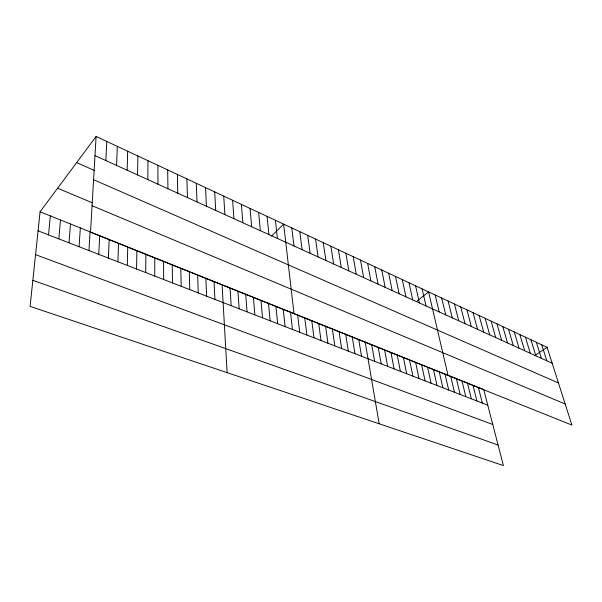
<?xml version="1.0" encoding="UTF-8"?>
<svg xmlns="http://www.w3.org/2000/svg" width="602" height="602" viewBox="0 0 602 602"><rect width="100%" height="100%" fill="white"/><g stroke="black" fill="none" stroke-linecap="round" stroke-linejoin="round"><path stroke-width="0.9" d="M154.767 276.07L154.774 257.761L128.587 247.264M147.836 179.607L147.972 160.696M145.729 272.563L145.88 254.194M136.571 269.019L136.872 250.582M137.572 174.949L137.888 155.986M127.3 265.422L127.752 246.933L119.354 243.562M127.157 170.215L127.669 151.207M117.909 261.78L118.519 243.231L40.078 211.791L96.102 136.443L547.098 347.316L571.9 425.072L90.526 232.221L96.102 136.443M116.592 165.422L117.3 146.354M108.39 258.092L109.158 239.476M105.869 160.553L106.78 141.432M98.743 254.353L99.676 235.675M88.968 250.56L90.067 231.83M79.065 246.722L80.337 227.925M69.027 242.824L70.472 223.974M58.846 238.881L60.478 219.971M48.529 234.878L50.35 215.907M40.078 211.791L30.1 306.38L503.385 465.557L483.752 389.599L461.952 380.863L465.79 396.665M271.577 236.007L283.64 224.132L294.039 313.755M416.23 301.677L428.586 291.902L448.046 375.452M534.629 355.639L547.098 347.316M32.847 280.336L498.072 445.021M35.556 254.669L492.775 424.5M38.069 230.822L487.778 405.191M155.572 258.077L189.254 271.577L189.788 289.652M190.089 271.916L196.779 274.595M206.682 278.56L213.206 281.179M222.875 285.055L237.128 290.766M282.421 308.916L237.918 291.082L239.16 308.796M385.378 350.176L426.705 366.738M461.155 380.547L427.548 367.077L431.07 383.203M92.068 205.718L565.18 403.995M57.626 188.193L92.565 202.912M93.581 179.697L558.475 382.977M76.65 162.608L94.386 170.479M94.988 155.609L552.177 363.232M541.762 344.818L546.797 360.786M536.374 342.297L541.364 358.325M530.926 339.754L535.878 355.827M525.426 337.18L530.324 353.306M519.857 334.577L524.711 350.763M514.236 331.95L519.037 348.182M508.547 329.286L513.303 345.578M502.805 326.6L507.501 342.944M496.989 323.884L501.639 340.28M491.119 321.137L495.709 337.587M485.174 318.36L489.712 334.862M479.169 315.553L483.647 332.108M473.097 312.709L477.514 329.324M466.949 309.842L471.313 326.51M460.741 306.937L465.037 323.658M478.379 387.447L482.368 403.092M454.457 303.995L458.686 320.776M472.961 385.272L476.897 400.97M448.099 301.023L452.268 317.864M467.483 383.083L471.374 398.825M441.665 298.02L445.773 314.906M456.361 378.628L460.154 394.476M435.163 294.98L439.197 311.926M450.717 376.363L454.457 392.271M445.013 374.075L448.701 390.036M422.122 288.877L426.013 305.936M439.257 371.765L442.884 387.786M415.591 285.822L419.406 302.934M433.432 369.432L437.007 385.506M408.976 282.729L412.716 299.901M421.611 364.692L425.065 380.87M402.286 279.606L405.951 296.824M415.598 362.291L419 378.523M395.522 276.446L399.111 293.716M409.533 359.853L412.867 376.145M388.681 273.24L392.18 290.57M403.393 357.4L406.666 373.737M381.751 270.005L385.175 287.387M397.192 354.909L400.405 371.314M374.745 266.724L378.079 284.167M390.924 352.396L394.069 368.853M387.665 366.37L384.588 349.86L283.241 309.24L285.107 326.608M367.649 263.413L370.9 280.908M378.184 347.294L381.186 363.864M360.47 260.056L363.631 277.605M371.705 344.698L374.647 361.32M353.208 256.655L356.271 274.264M365.166 342.071L379.177 423.785M345.857 253.216L348.821 270.885M358.739 339.498L361.531 356.241M338.414 249.74L341.281 267.461M352.245 336.902L354.962 353.69M345.683 334.268L348.325 351.116M330.874 246.218L333.643 263.992M339.046 331.612L341.612 348.513M323.244 242.651L325.908 260.478M332.342 328.918L334.825 345.887M315.523 239.039L318.082 256.919M325.554 326.201L327.955 343.223M307.705 235.382L310.15 253.322M318.699 323.455L321.017 340.529M311.768 320.678L313.996 337.812M299.781 231.68L302.121 249.672M304.755 317.864L306.9 335.058M291.759 227.925L293.979 245.977M297.666 315.027L299.713 332.274M290.495 312.152L292.452 329.452M275.407 220.279L277.387 238.445M267.077 216.381L268.928 234.599M275.904 306.305L277.672 323.725M268.477 303.325L270.147 320.806M258.627 212.438L260.357 230.709M260.975 300.315L262.54 317.856M250.078 208.435L251.666 226.766M253.374 297.275L254.842 314.869M241.41 204.387L242.862 222.763M245.691 294.197L247.046 311.851M232.62 200.278L233.937 218.714M230.047 287.922L231.183 305.696M223.718 196.117L224.892 214.605M227.112 372.638L222.085 284.731L214.026 281.503L214.929 299.397M214.703 191.895L215.727 210.437M205.553 187.621L206.426 206.215M206.652 296.184L205.869 278.237L197.614 274.926L198.269 292.941M196.29 183.286L197.005 201.941M186.891 178.892L187.448 197.599M180.796 268.183L181.194 286.319M177.364 174.437L177.756 193.197M172.232 264.752L172.496 282.948M167.702 169.922L167.92 188.727M163.556 261.276L163.684 279.531M157.905 165.339L157.95 184.204"/></g></svg>
